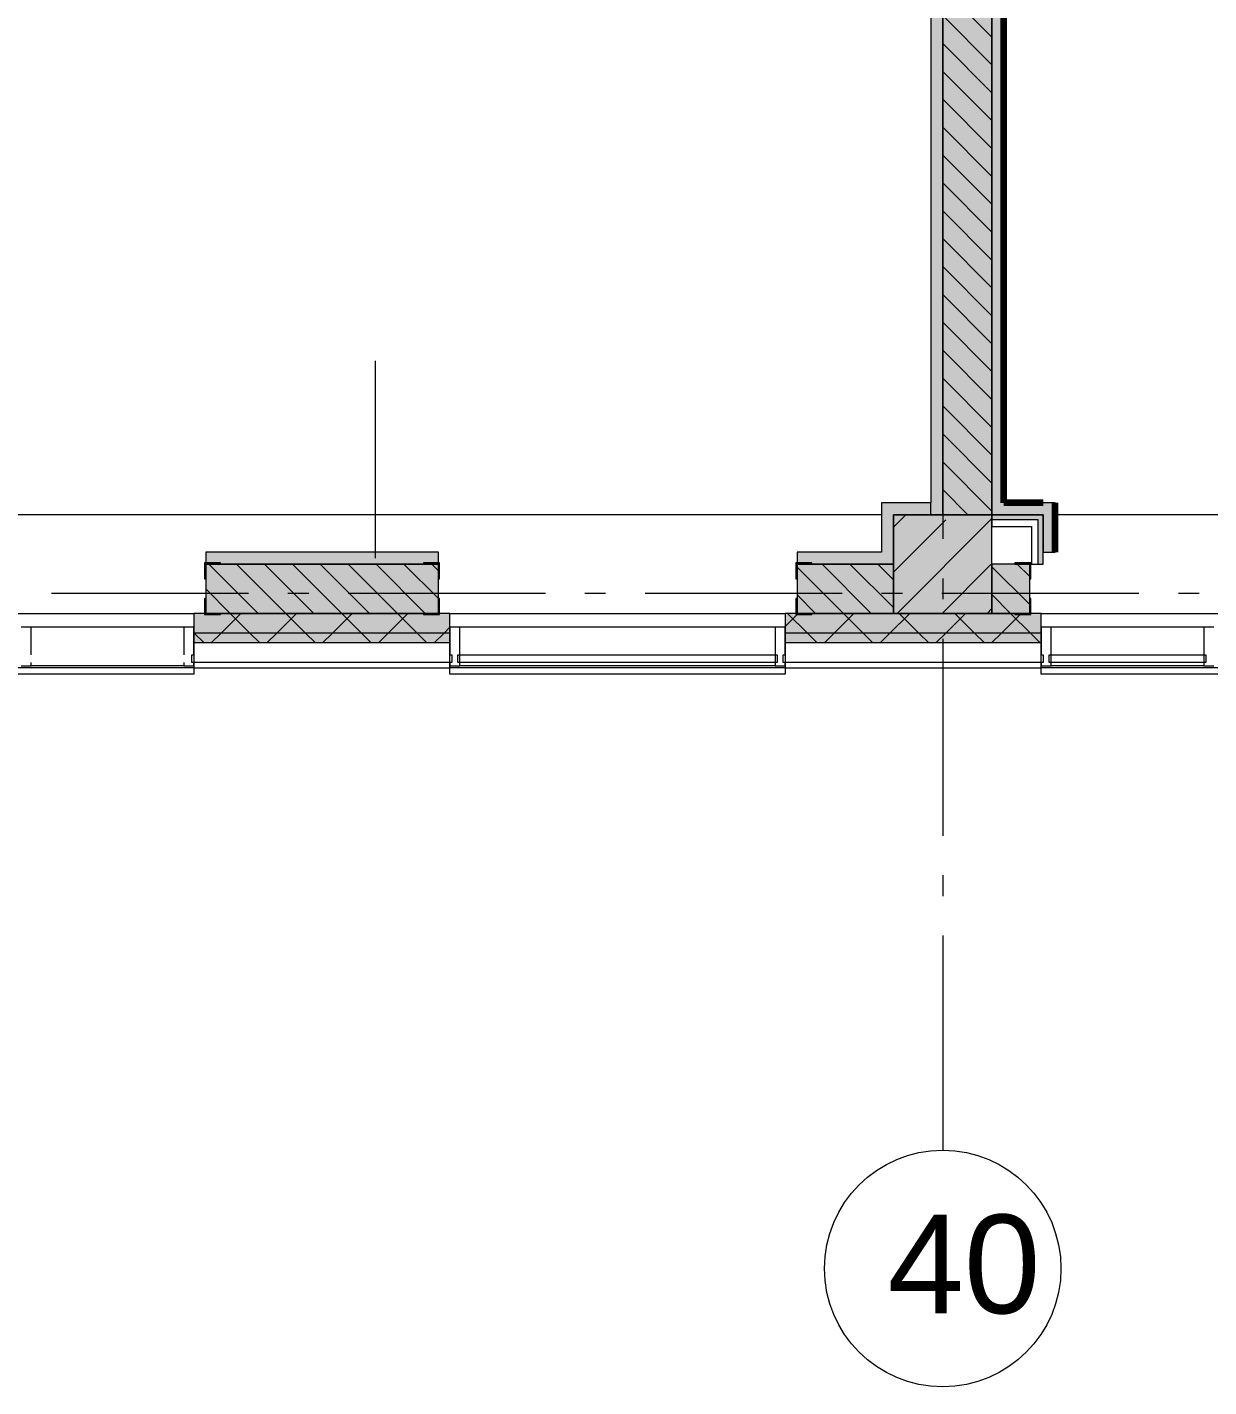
# Model space of a CAD drawing. Header units: millimetres. Extents: x -537608 to 253996, y -217170 to 186033.
# Drawn here: x -315921 to -309926, y -158823 to -151927 of the extents above; entities that cross this region are included whole.
import ezdxf

# ---------------------------------------------------------------- set-up
doc = ezdxf.new("R2010")
doc.units = ezdxf.units.MM
doc.layers.add('16) Лак 1.6м', color=160, linetype='Continuous', lineweight=90)
doc.layers.add('PDF _Геометрия', color=7, linetype='Continuous')
doc.layers.add('PDF _Текст', color=7, linetype='Continuous')
doc.layers.add('PDF _Сплошная заливка', color=7, linetype='Continuous', true_color=0xffffff)
doc.styles.add('PDF ArialMT', font='arial.ttf')

msp = doc.modelspace()

# ---------------------------------------------------------------- hatches: boundary and pattern name
at = {"layer": 'PDF _Сплошная заливка', "transparency": 33554559}
for points in [[(-311026.1819, -154399.6335), (-311026.1819, -147399.6327), (-311276.183, -147399.6327), (-311276.183, -154399.6335), (-311154.0372, -154399.6335)], [(-311526.1841, -154899.6335), (-311026.1819, -154899.6335), (-311026.1819, -154399.6335), (-311526.1841, -154399.6335), (-311526.1841, -154649.6346)]]:
    msp.add_hatch(color=256, dxfattribs=at).paths.add_polyline_path(points)
at = {"layer": 'PDF _Сплошная заливка', "true_color": 0xff7d7d, "transparency": 33554559}
msp.add_hatch(color=11, dxfattribs=at).paths.add_polyline_path([(-311336.1815, -154399.6335), (-311336.1815, -154339.6349), (-311586.1826, -154339.6349), (-311586.1826, -154399.6335), (-311526.1841, -154399.6335)])
at = {"layer": 'PDF _Сплошная заливка', "true_color": 0x77b143, "transparency": 33554559}
msp.add_hatch(color=75, dxfattribs=at).paths.add_polyline_path([(-310791.1825, -154424.6336), (-310766.1824, -154424.6336), (-310766.1824, -154399.6335), (-311026.1819, -154399.6335), (-311026.1819, -154424.6336)])
at = {"layer": 'PDF _Сплошная заливка', "true_color": 0xff7d7d, "transparency": 33554559}
h = msp.add_hatch(color=11, dxfattribs=at)
h.paths.add_polyline_path([(-312014.7369, -154649.6346), (-311586.1826, -154649.6346), (-311586.1826, -154589.6339), (-312014.7369, -154589.6339)], flags=0)
h.paths.add_polyline_path([(-314527.1145, -154649.6346), (-313834.7372, -154649.6346), (-313834.7372, -154589.6339), (-315014.7372, -154589.6339), (-315014.7372, -154649.6346)], flags=0)
at = {"layer": 'PDF _Сплошная заливка', "transparency": 33554559}
h = msp.add_hatch(color=256, dxfattribs=at)
h.paths.add_polyline_path([(-305672.7867, -154899.6335), (-305426.1786, -154899.6335), (-305426.1786, -154649.6346), (-306014.7318, -154649.6346), (-306014.7318, -154899.6335)], flags=0)
h.paths.add_polyline_path([(-307836.179, -154899.6335), (-307836.179, -154649.6346), (-308026.1815, -154649.6346), (-308026.1815, -154899.6335)], flags=0)
h.paths.add_polyline_path([(-311026.1819, -154899.6335), (-310834.7368, -154899.6335), (-310834.7368, -154649.6346), (-311026.1819, -154649.6346), (-311026.1819, -154694.3235)], flags=0)
h.paths.add_polyline_path([(-308624.2293, -154899.6335), (-308526.1794, -154899.6335), (-308526.1794, -154649.6346), (-309014.7322, -154649.6346), (-309014.7322, -154899.6335)], flags=0)
h.paths.add_polyline_path([(-311997.3066, -154899.6335), (-311526.1841, -154899.6335), (-311526.1841, -154649.6346), (-312014.7369, -154649.6346), (-312014.7369, -154899.6335)], flags=0)
h.paths.add_polyline_path([(-313834.7372, -154899.6335), (-313834.7372, -154649.6346), (-315014.7372, -154649.6346), (-315014.7372, -154899.6335), (-314527.1145, -154899.6335)], flags=0)
h.paths.add_polyline_path([(-317526.1848, -154899.6335), (-317526.1848, -154649.6346), (-318014.7376, -154649.6346), (-318014.7376, -154899.6335), (-317900.1918, -154899.6335)], flags=0)
h.paths.add_polyline_path([(-317026.1826, -154899.6335), (-316834.7375, -154899.6335), (-316834.7375, -154649.6346), (-317026.1826, -154649.6346), (-317026.1826, -154694.3235)], flags=0)
h.paths.add_polyline_path([(-321076.1876, -154899.6335), (-321076.1876, -154649.6346), (-321314.7393, -154649.6346), (-321314.7393, -154899.6335), (-321273.2691, -154899.6335)], flags=0)
h.paths.add_polyline_path([(-319834.7379, -154899.6335), (-319834.7379, -154649.6346), (-320026.1872, -154649.6346), (-320026.1872, -154899.6335)], flags=0)
h.paths.add_polyline_path([(-320526.1851, -154899.6335), (-320526.1851, -154649.6346), (-320576.1854, -154649.6346), (-320576.1854, -154899.6335)], flags=0)
h.paths.add_polyline_path([(-324314.7397, -154899.6335), (-323134.7396, -154899.6335), (-323134.7396, -154649.6346), (-324314.7397, -154649.6346), (-324314.7397, -154694.3235)], flags=0)
h.paths.add_polyline_path([(-327076.1883, -154899.6335), (-327076.1883, -154649.6346), (-327314.74, -154649.6346), (-327314.74, -154899.6335), (-327176.1543, -154899.6335)], flags=0)
h.paths.add_polyline_path([(-326576.186, -154899.6335), (-326134.7399, -154899.6335), (-326134.7399, -154649.6346), (-326576.186, -154649.6346), (-326576.186, -154694.3235)], flags=0)
h.paths.add_polyline_path([(-329576.1907, -154899.6335), (-329134.7403, -154899.6335), (-329134.7403, -154649.6346), (-329576.1907, -154649.6346), (-329576.1907, -154694.3235)], flags=0)
h.paths.add_polyline_path([(-332235.7745, -154899.6335), (-332134.7406, -154899.6335), (-332134.7406, -154649.6346), (-333314.7407, -154649.6346), (-333314.7407, -154899.6335), (-333079.0438, -154899.6335)], flags=0)
h.paths.add_polyline_path([(-330314.7403, -154899.6335), (-330076.1887, -154899.6335), (-330076.1887, -154649.6346), (-330314.7403, -154649.6346), (-330314.7403, -154694.3235)], flags=0)
h.paths.add_polyline_path([(-335134.7453, -154899.6335), (-335134.7453, -154649.6346), (-335576.1957, -154649.6346), (-335576.1957, -154899.6335)], flags=0)
h.paths.add_polyline_path([(-336076.1894, -154899.6335), (-336076.1894, -154649.6346), (-336314.7453, -154649.6346), (-336314.7453, -154899.6335)], flags=0)
h.paths.add_polyline_path([(-339076.194, -154899.6335), (-339076.194, -154649.6346), (-339314.75, -154649.6346), (-339314.75, -154899.6335)], flags=0)
h.paths.add_polyline_path([(-338576.1918, -154899.6335), (-338134.7413, -154899.6335), (-338138.6597, -154649.6346), (-338576.1918, -154649.6346), (-338576.1918, -154694.3235)], flags=0)
h.paths.add_polyline_path([(-341134.746, -154899.6335), (-341134.746, -154649.6346), (-342314.746, -154649.6346), (-342314.746, -154899.6335), (-341511.737, -154899.6335)], flags=0)
h.paths.add_polyline_path([(-344134.7507, -154899.6335), (-344134.7507, -154649.6346), (-344576.1925, -154649.6346), (-344576.1925, -154899.6335)], flags=0)
h.paths.add_polyline_path([(-345314.7507, -154899.6335), (-345076.1948, -154899.6335), (-345076.1948, -154649.6346), (-345314.7507, -154649.6346), (-345314.7507, -154694.3235)], flags=0)
h.paths.add_polyline_path([(-348313.6962, -154899.6335), (-348276.2003, -154899.6335), (-348276.2003, -154649.6346), (-348313.6962, -154649.6346), (-348313.6962, -154694.3235)], flags=0)
h.paths.add_polyline_path([(-347576.1972, -154899.6335), (-347134.7467, -154899.6335), (-347134.7467, -154649.6346), (-347576.1972, -154649.6346), (-347576.1972, -154694.3235)], flags=0)
h.paths.add_polyline_path([(-348076.1994, -154899.6335), (-348076.1994, -154649.6346), (-348241.1932, -154649.6346), (-348241.1932, -154899.6335)], flags=0)
h.paths.add_polyline_path([(-349313.7005, -154899.6335), (-349313.7005, -154649.6346), (-352226.2005, -154649.6346), (-352226.2005, -154899.6335), (-349944.4302, -154899.6335)], flags=0)
h = msp.add_hatch(color=256, dxfattribs=at)
h.paths.add_polyline_path([(-306076.1815, -154999.634), (-305426.1786, -154999.634), (-305426.1786, -154899.6335), (-306076.1815, -154899.6335)], flags=0)
h.paths.add_polyline_path([(-308624.2293, -154999.634), (-307776.1804, -154999.634), (-307776.1804, -154899.6335), (-309076.1819, -154899.6335), (-309076.1819, -154999.634)], flags=0)
h.paths.add_polyline_path([(-313776.1811, -154999.634), (-313776.1811, -154899.6335), (-315076.1826, -154899.6335), (-315076.1826, -154999.634), (-314527.1145, -154999.634)], flags=0)
h.paths.add_polyline_path([(-310776.1808, -154999.634), (-310776.1808, -154899.6335), (-312076.1822, -154899.6335), (-312076.1822, -154999.634), (-311154.0372, -154999.634)], flags=0)
h.paths.add_polyline_path([(-316776.1858, -154999.634), (-316776.1858, -154899.6335), (-318076.1829, -154899.6335), (-318076.1829, -154999.634), (-317056.9225, -154999.634)], flags=0)
h.paths.add_polyline_path([(-319776.1861, -154999.634), (-319776.1861, -154899.6335), (-321376.1846, -154899.6335), (-321376.1846, -154999.634), (-320429.9997, -154999.634)], flags=0)
h.paths.add_polyline_path([(-323076.1878, -154999.634), (-323076.1878, -154899.6335), (-324376.1892, -154899.6335), (-324376.1892, -154999.634), (-323803.077, -154999.634)], flags=0)
h.paths.add_polyline_path([(-326332.885, -154999.634), (-326076.1882, -154999.634), (-326076.1882, -154899.6335), (-327376.1896, -154899.6335), (-327376.1896, -154999.634), (-327176.1543, -154999.634)], flags=0)
h.paths.add_polyline_path([(-329076.1885, -154999.634), (-329076.1885, -154899.6335), (-330376.19, -154899.6335), (-330376.19, -154999.634), (-329705.9622, -154999.634)], flags=0)
h.paths.add_polyline_path([(-333079.0438, -154999.634), (-332076.1889, -154999.634), (-332076.1889, -154899.6335), (-333376.1946, -154899.6335), (-333376.1946, -154999.634)], flags=0)
h.paths.add_polyline_path([(-335076.1935, -154999.634), (-335076.1935, -154899.6335), (-336376.1907, -154899.6335), (-336376.1907, -154999.634), (-335608.8518, -154999.634)], flags=0)
h.paths.add_polyline_path([(-338138.6597, -154999.634), (-338076.1896, -154999.634), (-338076.1896, -154899.6335), (-339376.1953, -154899.6335), (-339376.1953, -154999.634), (-338981.929, -154999.634)], flags=0)
h.paths.add_polyline_path([(-341511.737, -154999.634), (-341076.1943, -154999.634), (-341076.1943, -154899.6335), (-342376.1914, -154899.6335), (-342376.1914, -154999.634), (-342355.0063, -154999.634)], flags=0)
h.paths.add_polyline_path([(-344884.8143, -154999.634), (-344076.1989, -154999.634), (-344076.1989, -154899.6335), (-345376.1961, -154899.6335), (-345376.1961, -154999.634), (-345306.449, -154999.634)], flags=0)
h.paths.add_polyline_path([(-347414.6222, -154999.634), (-347076.195, -154999.634), (-347076.195, -154899.6335), (-348376.2007, -154899.6335), (-348376.2007, -154999.634), (-348257.8915, -154999.634)], flags=0)
h.paths.add_polyline_path([(-349944.4302, -154999.634), (-349251.196, -154999.634), (-349251.196, -154899.6335), (-356426.2019, -154899.6335), (-356426.2019, -154999.634), (-351630.9688, -154999.634)], flags=0)
h = msp.add_hatch(color=256, dxfattribs=at)
h.paths.add_polyline_path([(-306076.1815, -155049.6342), (-305326.1782, -155049.6342), (-305326.1782, -154999.634), (-306076.1815, -154999.634)], flags=0)
h.paths.add_polyline_path([(-308624.2293, -155049.6342), (-307776.1804, -155049.6342), (-307776.1804, -154999.634), (-309076.1819, -154999.634), (-309076.1819, -155049.6342)], flags=0)
h.paths.add_polyline_path([(-312076.1822, -155049.6342), (-310776.1808, -155049.6342), (-310776.1808, -154999.634), (-312076.1822, -154999.634)], flags=0)
h.paths.add_polyline_path([(-316776.1858, -155049.6342), (-316776.1858, -154999.634), (-318076.1829, -154999.634), (-318076.1829, -155049.6342), (-317056.9225, -155049.6342)], flags=0)
h.paths.add_polyline_path([(-313776.1811, -155049.6342), (-313776.1811, -154999.634), (-315076.1826, -154999.634), (-315076.1826, -155049.6342), (-314527.1145, -155049.6342)], flags=0)
h.paths.add_polyline_path([(-320429.9997, -155049.6342), (-319776.1861, -155049.6342), (-319776.1861, -154999.634), (-321376.1846, -154999.634), (-321376.1846, -155049.6342), (-321273.2691, -155049.6342)], flags=0)
h.paths.add_polyline_path([(-323076.1878, -155049.6342), (-323076.1878, -154999.634), (-324376.1892, -154999.634), (-324376.1892, -155049.6342), (-323803.077, -155049.6342)], flags=0)
h.paths.add_polyline_path([(-326332.885, -155049.6342), (-326076.1882, -155049.6342), (-326076.1882, -154999.634), (-327376.1896, -154999.634), (-327376.1896, -155049.6342), (-327176.1543, -155049.6342)], flags=0)
h.paths.add_polyline_path([(-330376.19, -155049.6342), (-329076.1885, -155049.6342), (-329076.1885, -154999.634), (-330376.19, -154999.634)], flags=0)
h.paths.add_polyline_path([(-332235.7745, -155049.6342), (-332076.1889, -155049.6342), (-332076.1889, -154999.634), (-333376.1946, -154999.634), (-333376.1946, -155049.6342), (-333079.0438, -155049.6342)], flags=0)
h.paths.add_polyline_path([(-335076.1935, -155049.6342), (-335076.1935, -154999.634), (-336376.1907, -154999.634), (-336376.1907, -155049.6342), (-335608.8518, -155049.6342)], flags=0)
h.paths.add_polyline_path([(-338138.6597, -155049.6342), (-338076.1896, -155049.6342), (-338076.1896, -154999.634), (-339376.1953, -154999.634), (-339376.1953, -155049.6342), (-338981.929, -155049.6342)], flags=0)
h.paths.add_polyline_path([(-341511.737, -155049.6342), (-341076.1943, -155049.6342), (-341076.1943, -154999.634), (-342376.1914, -154999.634), (-342376.1914, -155049.6342), (-342355.0063, -155049.6342)], flags=0)
h.paths.add_polyline_path([(-347414.6222, -155049.6342), (-347076.195, -155049.6342), (-347076.195, -154999.634), (-348376.2007, -154999.634), (-348376.2007, -155049.6342), (-348257.8915, -155049.6342)], flags=0)
h.paths.add_polyline_path([(-345376.1961, -155049.6342), (-344076.1989, -155049.6342), (-344076.1989, -154999.634), (-345376.1961, -154999.634)], flags=0)
h.paths.add_polyline_path([(-349944.4302, -155049.6342), (-349251.196, -155049.6342), (-349251.196, -154999.634), (-356426.2019, -154999.634), (-356426.2019, -155049.6342), (-351630.9688, -155049.6342)], flags=0)

# ---------------------------------------------------------------- linework, layer by layer
at = {"layer": '16) Лак 1.6м'}
for p, q in [((-310966.1833, -154339.6349), (-310966.1833, -146839.6319)), ((-310766.1824, -154339.6349), (-310966.1833, -154339.6349)), ((-310706.1839, -154589.6339), (-310706.1839, -154339.6349))]:
    msp.add_line(p, q, dxfattribs=at)
at = {"layer": 'PDF _Геометрия', "lineweight": 9}
for p, q in [((-311026.1819, -154399.6335), (-311026.1819, -147399.6327)), ((-311026.1819, -147399.6327), (-311026.1819, -154399.6335)), ((-311276.183, -147709.6323), (-311276.183, -154399.6335)), ((-311276.183, -154399.6335), (-311276.183, -147709.6323)), ((-311336.1815, -147769.633), (-311336.1815, -154339.6349)), ((-311026.1819, -151976.4334), (-311276.183, -151726.4323)), ((-311026.1819, -152117.8545), (-311276.183, -151867.8534)), ((-311026.1819, -152259.2756), (-311276.183, -152009.2767)), ((-311026.1819, -152400.6968), (-311276.183, -152150.6979)), ((-311026.1819, -152542.118), (-311276.183, -152292.119)), ((-311026.1819, -152683.5391), (-311276.183, -152433.5401)), ((-311026.1819, -152824.9624), (-311276.183, -152574.9612)), ((-311026.1819, -152966.3835), (-311276.183, -152716.3824)), ((-311026.1819, -153107.8047), (-311276.183, -152857.8036)), ((-311026.1819, -153249.2258), (-311276.183, -152999.2247)), ((-311026.1819, -153390.6469), (-311276.183, -153140.648)), ((-311026.1819, -153532.068), (-311276.183, -153282.0691)), ((-311026.1819, -153673.4892), (-311276.183, -153423.4903)), ((-311026.1819, -153814.9104), (-311276.183, -153564.9114)), ((-314153.9084, -154619.6353), (-314153.9084, -153619.633)), ((-311026.1819, -153956.3336), (-311276.183, -153706.3325)), ((-311026.1819, -154097.7548), (-311276.183, -153847.7537)), ((-311026.1819, -154239.1759), (-311276.183, -153989.1748)), ((-311026.1819, -154380.5971), (-311276.183, -154130.596)), ((-311148.5644, -154399.6335), (-311276.183, -154272.0192)), ((-311336.1815, -154339.6349), (-311586.1826, -154339.6349)), ((-311586.1826, -154339.6349), (-311586.1826, -154399.6335)), ((-311586.1826, -154399.6335), (-311586.1826, -154589.6339)), ((-311526.1841, -154462.0843), (-311463.7312, -154399.6335)), ((-311026.1819, -154399.6335), (-311526.1841, -154399.6335)), ((-311526.1841, -154399.6335), (-311526.1841, -154649.6346)), ((-311526.1841, -154649.6346), (-311526.1841, -154399.6335)), ((-311526.1841, -154399.6335), (-311336.1815, -154399.6335)), ((-311336.1815, -154399.6335), (-311336.1815, -154339.6349)), ((-311336.1815, -154399.6335), (-311276.183, -154399.6335)), ((-311276.183, -154399.6335), (-311026.1819, -154399.6335)), ((-311026.1819, -154649.6346), (-311026.1819, -154399.6335)), ((-311026.1819, -154399.6335), (-310966.1833, -154399.6335)), ((-310766.1824, -154399.6335), (-311026.1819, -154399.6335)), ((-311026.1819, -154399.6335), (-311026.1819, -154424.6336)), ((-310966.1833, -154399.6335), (-310766.1824, -154399.6335)), ((-310706.1839, -154339.6349), (-310766.1824, -154339.6349)), ((-310766.1824, -154399.6335), (-310766.1824, -154589.6339)), ((-310766.1824, -154424.6336), (-310766.1824, -154399.6335)), ((-311526.1841, -154690.1833), (-311260.6386, -154424.6401)), ((-311507.5352, -154899.6335), (-311026.1819, -154418.2824)), ((-311026.1819, -154424.6336), (-311026.1819, -154459.6342)), ((-310791.1825, -154424.6336), (-311026.1819, -154424.6336)), ((-311026.1819, -154459.6342), (-310826.181, -154459.6342)), ((-310826.181, -154459.6342), (-310826.181, -154649.6346)), ((-310791.1825, -154459.6342), (-310791.1825, -154424.6336)), ((-310791.1825, -154649.6346), (-310791.1825, -154459.6342)), ((-310766.1824, -154459.6342), (-310766.1824, -154424.6336)), ((-310766.1824, -154649.6346), (-310766.1824, -154459.6342)), ((-313834.7372, -154589.6339), (-315014.7372, -154589.6339)), ((-315014.7372, -154589.6339), (-315014.7372, -154649.6346)), ((-313834.7372, -154649.6346), (-313834.7372, -154589.6339)), ((-311586.1826, -154589.6339), (-312014.7369, -154589.6339)), ((-312014.7369, -154589.6339), (-312014.7369, -154649.6346)), ((-310766.1824, -154589.6339), (-310706.1839, -154589.6339)), ((-315014.7372, -154649.6346), (-315014.7372, -154899.6335)), ((-313834.7372, -154649.6346), (-315014.7372, -154649.6346)), ((-315014.7372, -154649.6346), (-313834.7372, -154649.6346)), ((-314749.786, -154899.6335), (-314999.7871, -154649.6346)), ((-314608.367, -154899.6335), (-314858.3639, -154649.6346)), ((-314466.9438, -154899.6335), (-314716.9448, -154649.6346)), ((-314325.5247, -154899.6335), (-314575.5215, -154649.6346)), ((-314184.1014, -154899.6335), (-314434.1026, -154649.6346)), ((-314042.6782, -154899.6335), (-314292.6793, -154649.6346)), ((-313901.2592, -154899.6335), (-314151.2603, -154649.6346)), ((-313834.7372, -154824.7366), (-314009.837, -154649.6346)), ((-313834.7372, -154683.3133), (-313868.418, -154649.6346)), ((-313834.7372, -154899.6335), (-313834.7372, -154649.6346)), ((-311586.1826, -154649.6346), (-312014.7369, -154649.6346)), ((-312014.7369, -154649.6346), (-312014.7369, -154899.6335)), ((-312014.7369, -154649.6346), (-311586.1826, -154649.6346)), ((-311779.9356, -154899.6335), (-312014.7369, -154664.8366)), ((-311638.5167, -154899.6335), (-311888.5178, -154649.6346)), ((-311526.1841, -154870.5472), (-311747.0945, -154649.6346)), ((-311526.1841, -154729.126), (-311605.6711, -154649.6346)), ((-311526.1841, -154649.6346), (-311586.1826, -154649.6346)), ((-311586.1826, -154649.6346), (-311526.1841, -154649.6346)), ((-311526.1841, -154899.6335), (-311526.1841, -154649.6346)), ((-311526.1841, -154649.6346), (-311526.1841, -154899.6335)), ((-311279.434, -154899.6335), (-311032.5417, -154652.7392)), ((-310834.7368, -154649.6346), (-311026.1819, -154649.6346)), ((-311026.1819, -154649.6346), (-311026.1819, -154899.6335)), ((-311026.1819, -154899.6335), (-311026.1819, -154649.6346)), ((-310834.7368, -154854.8866), (-311026.1819, -154663.4393)), ((-310834.7368, -154713.4654), (-310898.5676, -154649.6346)), ((-310834.7368, -154899.6335), (-310834.7368, -154649.6346)), ((-310826.181, -154649.6346), (-310791.1825, -154649.6346)), ((-310791.1825, -154649.6346), (-310766.1824, -154649.6346)), ((-314891.2093, -154899.6335), (-315014.7372, -154776.1056)), ((-311921.3589, -154899.6335), (-312014.7369, -154806.2577)), ((-310931.4088, -154899.6335), (-311026.1819, -154804.8605)), ((-311051.337, -154899.6335), (-311026.1819, -154874.4784)), ((-313776.1811, -154899.6335), (-315076.1826, -154899.6335)), ((-315076.1826, -154899.6335), (-315076.1826, -154999.634)), ((-315014.7372, -154899.6335), (-313834.7372, -154899.6335)), ((-314937.782, -154999.634), (-314837.7816, -154899.6335)), ((-314791.2088, -154999.634), (-314891.2093, -154899.6335)), ((-314654.9398, -154999.634), (-314554.9393, -154899.6335)), ((-314508.3666, -154999.634), (-314608.367, -154899.6335)), ((-314372.0974, -154999.634), (-314272.097, -154899.6335)), ((-314225.5243, -154999.634), (-314325.5247, -154899.6335)), ((-314089.2552, -154999.634), (-313989.2548, -154899.6335)), ((-313942.682, -154999.634), (-314042.6782, -154899.6335)), ((-313776.1811, -154999.634), (-313776.1811, -154899.6335)), ((-312076.1822, -154966.4634), (-312009.3545, -154899.6335)), ((-310776.1808, -154899.6335), (-312076.1822, -154899.6335)), ((-312076.1822, -154899.6335), (-312076.1822, -154999.634)), ((-311962.7818, -154999.634), (-312062.7823, -154899.6335)), ((-312014.7369, -154899.6335), (-311526.1841, -154899.6335)), ((-311826.5127, -154999.634), (-311726.5122, -154899.6335)), ((-311679.9395, -154999.634), (-311779.9356, -154899.6335)), ((-311543.6704, -154999.634), (-311443.67, -154899.6335)), ((-311526.1841, -154899.6335), (-311026.1819, -154899.6335)), ((-311397.0929, -154999.634), (-311497.0934, -154899.6335)), ((-311260.8238, -154999.634), (-311160.8276, -154899.6335)), ((-311114.2506, -154999.634), (-311214.2511, -154899.6335)), ((-311026.1819, -154899.6335), (-310834.7368, -154899.6335)), ((-310977.9816, -154999.634), (-310877.9811, -154899.6335)), ((-310831.4084, -154999.634), (-310931.4088, -154899.6335)), ((-310776.1808, -154999.634), (-310776.1808, -154899.6335)), ((-315901.1862, -154969.6347), (-315951.1821, -154969.6347)), ((-315126.1828, -154969.6347), (-315901.1862, -154969.6347)), ((-315901.1862, -155109.6349), (-315901.1862, -154969.6347)), ((-315076.1826, -154969.6347), (-315126.1828, -154969.6347)), ((-315126.1828, -154969.6347), (-315126.1828, -155109.6349)), ((-315076.1826, -155109.6349), (-315076.1826, -154969.6347)), ((-315074.0512, -154999.634), (-315076.1826, -154997.5026)), ((-315076.1826, -154999.634), (-315076.1826, -155049.6342)), ((-313776.1811, -154999.634), (-315076.1826, -154999.634)), ((-315024.0509, -155049.6342), (-315074.0512, -154999.634)), ((-314987.7822, -155049.6342), (-314937.782, -154999.634)), ((-314741.2086, -155049.6342), (-314791.2088, -154999.634)), ((-314704.94, -155049.6342), (-314654.9398, -154999.634)), ((-314458.3664, -155049.6342), (-314508.3666, -154999.634)), ((-314422.0977, -155049.6342), (-314372.0974, -154999.634)), ((-314175.5241, -155049.6342), (-314225.5243, -154999.634)), ((-314139.2554, -155049.6342), (-314089.2552, -154999.634)), ((-313892.6818, -155049.6342), (-313942.682, -154999.634)), ((-313856.4131, -155049.6342), (-313806.4129, -154999.634)), ((-313806.4129, -154999.634), (-313776.1811, -154969.4065)), ((-313726.1852, -154969.6347), (-313776.1811, -154969.6347)), ((-313776.1811, -154969.6347), (-313776.1811, -155109.6349)), ((-313776.1811, -155049.6342), (-313776.1811, -154999.634)), ((-313726.1852, -155109.6349), (-313726.1852, -154969.6347)), ((-312126.1824, -154969.6347), (-313726.1852, -154969.6347)), ((-312076.1822, -154969.6347), (-312126.1824, -154969.6347)), ((-312126.1824, -154969.6347), (-312126.1824, -155109.6349)), ((-312076.1822, -155109.6349), (-312076.1822, -154969.6347)), ((-312076.1822, -154999.634), (-312076.1822, -155049.6342)), ((-310776.1808, -154999.634), (-312076.1822, -154999.634)), ((-311912.7816, -155049.6342), (-311962.7818, -154999.634)), ((-311876.5129, -155049.6342), (-311826.5127, -154999.634)), ((-311629.9393, -155049.6342), (-311679.9395, -154999.634)), ((-311593.6706, -155049.6342), (-311543.6704, -154999.634)), ((-311347.0927, -155049.6342), (-311397.0929, -154999.634)), ((-311310.824, -155049.6342), (-311260.8238, -154999.634)), ((-311064.2504, -155049.6342), (-311114.2506, -154999.634)), ((-311027.9818, -155049.6342), (-310977.9816, -154999.634)), ((-310781.4082, -155049.6342), (-310831.4084, -154999.634)), ((-310726.1806, -154969.6347), (-310776.1808, -154969.6347)), ((-310776.1808, -154969.6347), (-310776.1808, -155109.6349)), ((-310776.1808, -155049.6342), (-310776.1808, -154999.634)), ((-309951.1814, -154969.6347), (-310726.1806, -154969.6347)), ((-310726.1806, -155109.6349), (-310726.1806, -154969.6347)), ((-309901.1812, -154969.6347), (-309951.1814, -154969.6347)), ((-309951.1814, -154969.6347), (-309951.1814, -155109.6349)), ((-315076.1826, -155049.6342), (-315076.1826, -155149.6346)), ((-313776.1811, -155049.6342), (-315076.1826, -155049.6342)), ((-313776.1811, -155149.6346), (-313776.1811, -155049.6342)), ((-312076.1822, -155049.6342), (-312076.1822, -155149.6346)), ((-310776.1808, -155049.6342), (-312076.1822, -155049.6342)), ((-310776.1808, -155149.6346), (-310776.1808, -155049.6342)), ((-315901.1862, -155166.6344), (-315901.1862, -155149.6346)), ((-315126.1828, -155149.6346), (-315126.1828, -155166.6344)), ((-315086.1852, -155149.6346), (-315086.1852, -155109.6349)), ((-315086.1852, -155109.6349), (-315076.1826, -155109.6349)), ((-315076.1826, -155149.6346), (-315086.1852, -155149.6346)), ((-315076.1826, -155166.6344), (-315076.1826, -155149.6346)), ((-315076.1826, -155149.6346), (-315076.1826, -155176.6348)), ((-313776.1811, -155149.6346), (-315076.1826, -155149.6346)), ((-313776.1811, -155109.6349), (-313766.1828, -155109.6349)), ((-313766.1828, -155149.6346), (-313776.1811, -155149.6346)), ((-313776.1811, -155149.6346), (-313776.1811, -155166.6344)), ((-313776.1811, -155176.6348), (-313776.1811, -155149.6346)), ((-313766.1828, -155109.6349), (-313766.1828, -155149.6346)), ((-313736.1835, -155149.6346), (-313736.1835, -155109.6349)), ((-313736.1835, -155109.6349), (-313726.1852, -155109.6349)), ((-313726.1852, -155149.6346), (-313736.1835, -155149.6346)), ((-313726.1852, -155149.6346), (-313726.1852, -155109.6349)), ((-313726.1852, -155109.6349), (-312126.1824, -155109.6349)), ((-313726.1852, -155166.6344), (-313726.1852, -155149.6346)), ((-312126.1824, -155149.6346), (-313726.1852, -155149.6346)), ((-312126.1824, -155109.6349), (-312116.1841, -155109.6349)), ((-312126.1824, -155109.6349), (-312126.1824, -155149.6346)), ((-312116.1841, -155149.6346), (-312126.1824, -155149.6346)), ((-312126.1824, -155149.6346), (-312126.1824, -155166.6344)), ((-312116.1841, -155109.6349), (-312116.1841, -155149.6346)), ((-312086.1806, -155149.6346), (-312086.1806, -155109.6349)), ((-312086.1806, -155109.6349), (-312076.1822, -155109.6349)), ((-312076.1822, -155149.6346), (-312086.1806, -155149.6346)), ((-312076.1822, -155166.6344), (-312076.1822, -155149.6346)), ((-312076.1822, -155149.6346), (-312076.1822, -155176.6348)), ((-310776.1808, -155149.6346), (-312076.1822, -155149.6346)), ((-310776.1808, -155109.6349), (-310766.1824, -155109.6349)), ((-310766.1824, -155149.6346), (-310776.1808, -155149.6346)), ((-310776.1808, -155149.6346), (-310776.1808, -155166.6344)), ((-310776.1808, -155176.6348), (-310776.1808, -155149.6346)), ((-310766.1824, -155109.6349), (-310766.1824, -155149.6346)), ((-310736.1831, -155149.6346), (-310736.1831, -155109.6349)), ((-310736.1831, -155109.6349), (-310726.1806, -155109.6349)), ((-310726.1806, -155149.6346), (-310736.1831, -155149.6346)), ((-310726.1806, -155149.6346), (-310726.1806, -155109.6349)), ((-310726.1806, -155109.6349), (-309951.1814, -155109.6349)), ((-309951.1814, -155149.6346), (-310726.1806, -155149.6346)), ((-310726.1806, -155166.6344), (-310726.1806, -155149.6346)), ((-309951.1814, -155109.6349), (-309951.1814, -155149.6346)), ((-309951.1814, -155109.6349), (-309941.1831, -155109.6349)), ((-309941.1831, -155149.6346), (-309951.1814, -155149.6346)), ((-309951.1814, -155149.6346), (-309951.1814, -155166.6344)), ((-309941.1831, -155109.6349), (-309941.1831, -155149.6346)), ((-315076.1826, -155176.6348), (-316776.1858, -155176.6348)), ((-315951.1821, -155166.6344), (-315901.1862, -155166.6344)), ((-315126.1828, -155166.6344), (-315901.1862, -155166.6344)), ((-315126.1828, -155166.6344), (-315076.1826, -155166.6344)), ((-315076.1826, -155176.6348), (-313776.1811, -155176.6348)), ((-313776.1811, -155166.6344), (-313726.1852, -155166.6344)), ((-312076.1822, -155176.6348), (-313776.1811, -155176.6348)), ((-312126.1824, -155166.6344), (-313726.1852, -155166.6344)), ((-312126.1824, -155166.6344), (-312076.1822, -155166.6344)), ((-312076.1822, -155176.6348), (-310776.1808, -155176.6348)), ((-310776.1808, -155166.6344), (-310726.1806, -155166.6344)), ((-309076.1819, -155176.6348), (-310776.1808, -155176.6348)), ((-309951.1814, -155166.6344), (-310726.1806, -155166.6344)), ((-309951.1814, -155166.6344), (-309901.1812, -155166.6344))]:
    msp.add_line(p, q, dxfattribs=at)
at = {"layer": 'PDF _Геометрия', "color": 253, "lineweight": 9, "true_color": 0xaaaaaa}
for p, q in [((-311276.183, -152016.6333), (-311276.183, -153016.6335)), ((-311276.183, -153216.6322), (-311276.183, -153322.4672)), ((-311276.183, -153522.4659), (-311276.183, -154522.466)), ((-311276.183, -154722.4669), (-311276.183, -154828.2997)), ((-314797.9476, -154799.6352), (-315797.9477, -154799.6352)), ((-314492.1118, -154799.6352), (-314597.9467, -154799.6352)), ((-313292.1151, -154799.6352), (-314292.1152, -154799.6352)), ((-312986.2793, -154799.6352), (-313092.1142, -154799.6352)), ((-311786.2782, -154799.6352), (-312786.2784, -154799.6352)), ((-311480.4467, -154799.6352), (-311586.2774, -154799.6352)), ((-310280.4457, -154799.6352), (-311280.4458, -154799.6352)), ((-309974.6098, -154799.6352), (-310080.4449, -154799.6352)), ((-311276.183, -155028.3006), (-311276.183, -156028.3007)), ((-315076.1826, -155207.6353), (-316776.1858, -155207.6353)), ((-315076.1826, -155176.6348), (-315076.1826, -155207.6353)), ((-313776.1811, -155207.6353), (-313776.1811, -155176.6348)), ((-312076.1822, -155207.6353), (-313776.1811, -155207.6353)), ((-312076.1822, -155176.6348), (-312076.1822, -155207.6353)), ((-310776.1808, -155207.6353), (-310776.1808, -155176.6348)), ((-309076.1819, -155207.6353), (-310776.1808, -155207.6353)), ((-311276.183, -156228.3016), (-311276.183, -156334.1344)), ((-311276.183, -156534.1352), (-311276.183, -157622.7144))]:
    msp.add_line(p, q, dxfattribs=at)
at = {"layer": 'PDF _Геометрия', "color": 9, "lineweight": 9, "true_color": 0xc0c0c0}
for p, q in [((-311586.1826, -154399.6335), (-316723.8991, -154399.6335)), ((-308586.1822, -154399.6335), (-310706.1839, -154399.6335)), ((-316776.1858, -154899.6335), (-315076.1826, -154899.6335)), ((-313776.1811, -154899.6335), (-312076.1822, -154899.6335)), ((-310776.1808, -154899.6335), (-309076.1819, -154899.6335))]:
    msp.add_line(p, q, dxfattribs=at)
at = {"layer": 'PDF _Геометрия', "color": 253, "lineweight": 20, "true_color": 0xaaaaaa}
for p, q in [((-314939.7369, -154643.6343), (-315020.7354, -154643.6343)), ((-315020.7354, -154643.6343), (-315020.7354, -154724.6349)), ((-315014.7372, -154724.6349), (-315014.7372, -154649.6346)), ((-315014.7372, -154649.6346), (-314939.7369, -154649.6346)), ((-314939.7369, -154649.6346), (-314939.7369, -154643.6343)), ((-313828.7347, -154643.6343), (-313909.7375, -154643.6343)), ((-313909.7375, -154643.6343), (-313909.7375, -154649.6346)), ((-313909.7375, -154649.6346), (-313834.7372, -154649.6346)), ((-313834.7372, -154649.6346), (-313834.7372, -154724.6349)), ((-313828.7347, -154724.6349), (-313828.7347, -154643.6343)), ((-311939.7366, -154643.6343), (-312020.735, -154643.6343)), ((-312020.735, -154643.6343), (-312020.735, -154724.6349)), ((-312014.7369, -154724.6349), (-312014.7369, -154649.6346)), ((-312014.7369, -154649.6346), (-311939.7366, -154649.6346)), ((-311939.7366, -154649.6346), (-311939.7366, -154643.6343)), ((-310828.7344, -154643.6343), (-310909.7328, -154643.6343)), ((-310909.7328, -154643.6343), (-310909.7328, -154649.6346)), ((-310909.7328, -154649.6346), (-310834.7368, -154649.6346)), ((-310834.7368, -154649.6346), (-310834.7368, -154724.6349)), ((-310828.7344, -154724.6349), (-310828.7344, -154643.6343)), ((-315020.7354, -154724.6349), (-315014.7372, -154724.6349)), ((-313834.7372, -154724.6349), (-313828.7347, -154724.6349)), ((-312020.735, -154724.6349), (-312014.7369, -154724.6349)), ((-310834.7368, -154724.6349), (-310828.7344, -154724.6349)), ((-315014.7372, -154824.6353), (-315020.7354, -154824.6353)), ((-315020.7354, -154824.6353), (-315020.7354, -154905.6339)), ((-315014.7372, -154899.6335), (-315014.7372, -154824.6353)), ((-313828.7347, -154824.6353), (-313834.7372, -154824.6353)), ((-313834.7372, -154824.6353), (-313834.7372, -154899.6335)), ((-313828.7347, -154905.6339), (-313828.7347, -154824.6353)), ((-312014.7369, -154824.6353), (-312020.735, -154824.6353)), ((-312020.735, -154824.6353), (-312020.735, -154905.6339)), ((-312014.7369, -154899.6335), (-312014.7369, -154824.6353)), ((-310828.7344, -154824.6353), (-310834.7368, -154824.6353)), ((-310834.7368, -154824.6353), (-310834.7368, -154899.6335)), ((-310828.7344, -154905.6339), (-310828.7344, -154824.6353)), ((-315020.7354, -154905.6339), (-314939.7369, -154905.6339)), ((-314939.7369, -154899.6335), (-315014.7372, -154899.6335)), ((-314939.7369, -154905.6339), (-314939.7369, -154899.6335)), ((-313834.7372, -154899.6335), (-313909.7375, -154899.6335)), ((-313909.7375, -154899.6335), (-313909.7375, -154905.6339)), ((-313909.7375, -154905.6339), (-313828.7347, -154905.6339)), ((-312020.735, -154905.6339), (-311939.7366, -154905.6339)), ((-311939.7366, -154899.6335), (-312014.7369, -154899.6335)), ((-311939.7366, -154905.6339), (-311939.7366, -154899.6335)), ((-310834.7368, -154899.6335), (-310909.7328, -154899.6335)), ((-310909.7328, -154899.6335), (-310909.7328, -154905.6339)), ((-310909.7328, -154905.6339), (-310828.7344, -154905.6339))]:
    msp.add_line(p, q, dxfattribs=at)
at = {"layer": 'PDF _Геометрия', "lineweight": 20}
msp.add_circle((-311276.1817, -158222.7131), 599.9996, dxfattribs=at)
at = {"layer": 'PDF _Сплошная заливка', "color": 11, "lineweight": 35, "true_color": 0xff7d7d, "transparency": 33554559}
for points in [[(-310966.1833, -154399.6335), (-310966.1833, -146839.6319), (-311026.1819, -154399.6335), (-311026.1819, -146839.6319)], [(-311526.1841, -154649.6346), (-311526.1841, -154399.6335), (-311586.1826, -154649.6346), (-311586.1826, -154399.6335)], [(-310766.1824, -154399.6335), (-310766.1824, -154339.6349), (-310966.1833, -154399.6335), (-310966.1833, -154339.6349)], [(-310706.1839, -154589.6339), (-310706.1839, -154339.6349), (-310766.1824, -154589.6339), (-310766.1824, -154339.6349)]]:
    msp.add_solid(points, dxfattribs=at)
at = {"layer": 'PDF _Сплошная заливка', "color": 40, "lineweight": 35, "true_color": 0xfca910, "transparency": 33554559}
msp.add_solid([(-311276.183, -154399.6335), (-311276.183, -147709.6323), (-311336.1815, -154399.6335), (-311336.1815, -147709.6323)], dxfattribs=at)
at = {"layer": 'PDF _Сплошная заливка', "color": 75, "lineweight": 35, "true_color": 0x77b143, "transparency": 33554559}
msp.add_solid([(-310766.1824, -154649.6346), (-310766.1824, -154424.6336), (-310791.1825, -154649.6346), (-310791.1825, -154424.6336)], dxfattribs=at)

# ---------------------------------------------------------------- texts
at = {"layer": 'PDF _Текст', "insert": (-311556.6269, -158203.3205), "char_height": 500, "attachment_point": 4, "style": 'PDF ArialMT'}
msp.add_mtext('40', dxfattribs=at)

doc.saveas('drawing.dxf')
